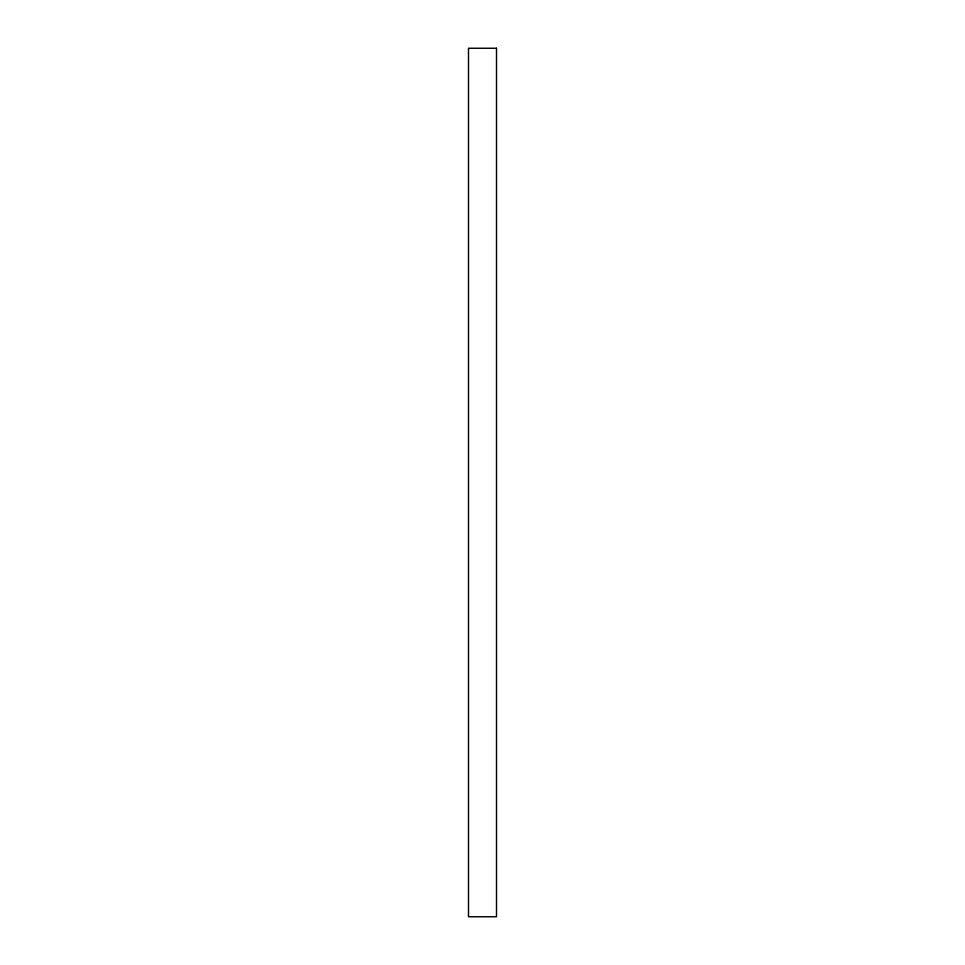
<?xml version="1.0" encoding="UTF-8"?>
<svg xmlns="http://www.w3.org/2000/svg" width="965" height="965" viewBox="0 0 965 965"><rect width="100%" height="100%" fill="white"/><g stroke="black" fill="none" stroke-linecap="round" stroke-linejoin="round"><path stroke-width="1.45" d="M496.505 48.25L468.495 48.25L468.495 916.75L496.505 916.75L496.505 48.25"/></g></svg>
